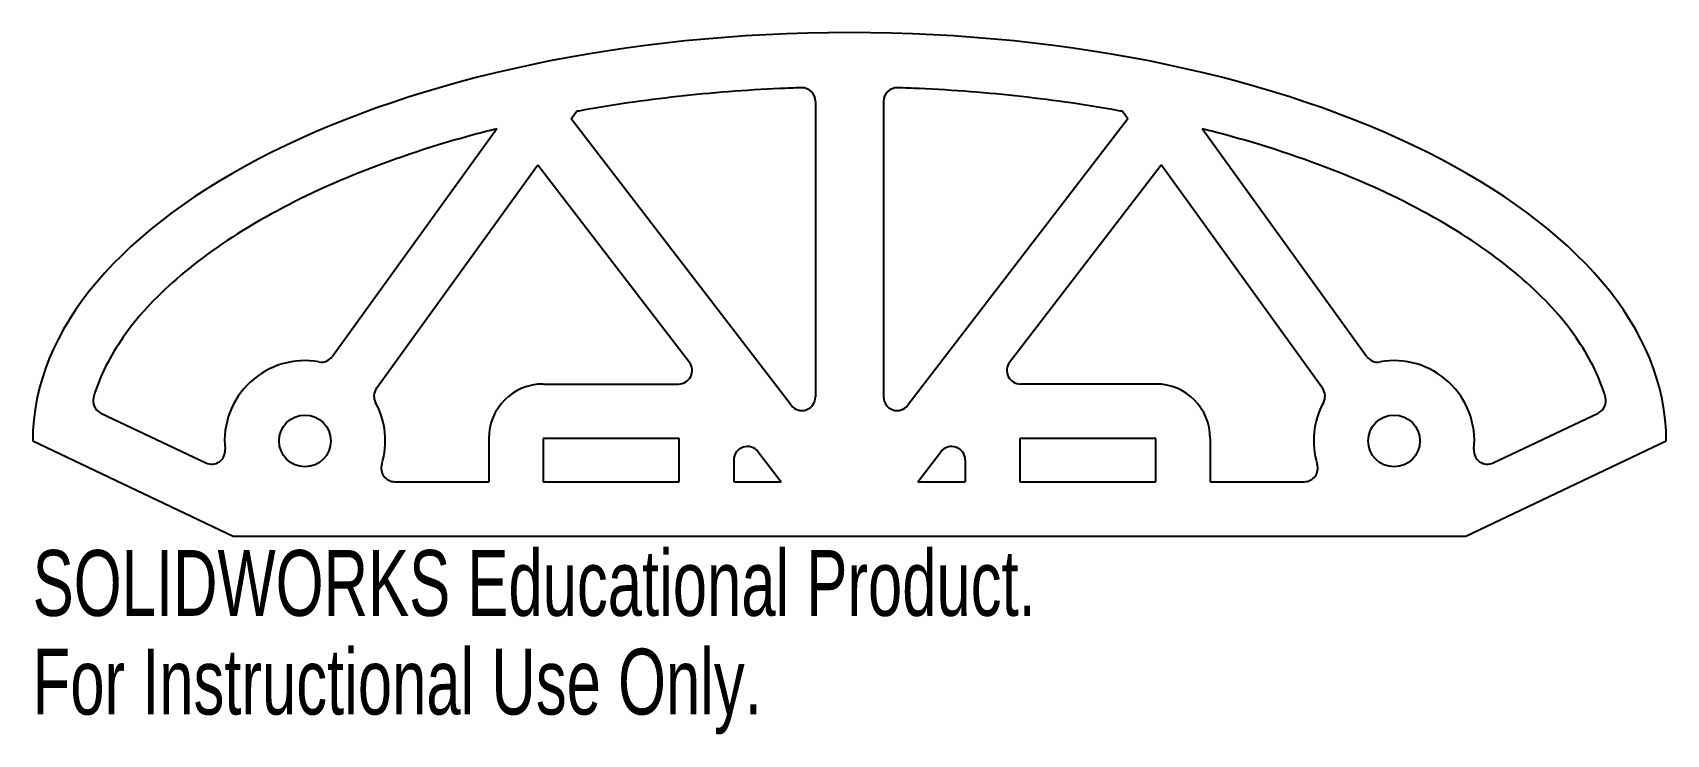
# Model space of a CAD drawing. Header units: millimetres. Extents: x -20 to 100, y 1 to 52.
import ezdxf

# ---------------------------------------------------------------- set-up
doc = ezdxf.new("R2010")
doc.units = ezdxf.units.MM
doc.styles.add('SLDTEXTSTYLE0', font='TXT', dxfattribs={"width": 0.7})

msp = doc.modelspace()

# ---------------------------------------------------------------- linework, layer by layer
at = {"color": 7, "linetype": 'Continuous', "lineweight": 25}
for p, q in [((37.5, 47.15), (37.5, 25.43)), ((42.5, 47.15), (42.5, 25.43)), ((19.55, 45.87), (19.94, 46.41)), ((35.71, 24.82), (19.55, 45.87)), ((60.45, 45.87), (44.29, 24.82)), ((60.45, 45.87), (60.06, 46.41)), ((14.1, 45.14), (2.02, 28.41)), ((77.98, 28.41), (65.9, 45.14)), ((5.26, 26.07), (17.11, 42.48)), ((17.11, 42.48), (28.24, 27.98)), ((51.76, 27.98), (62.89, 42.48)), ((74.74, 26.07), (62.89, 42.48)), ((17.5, 26.38), (27.44, 26.38)), ((62.5, 26.38), (52.56, 26.38)), ((-14.99, 24.25), (-7.29, 20.59)), ((87.29, 20.59), (94.99, 24.25)), ((-20, 22.2), (-5.27, 15.2)), ((13.5, 22.38), (13.5, 19.2)), ((17.5, 22.38), (17.5, 19.2)), ((27.5, 22.38), (17.5, 22.38)), ((27.5, 19.2), (27.5, 22.38)), ((52.5, 22.38), (52.5, 19.2)), ((62.5, 22.38), (52.5, 22.38)), ((62.5, 19.2), (62.5, 22.38)), ((66.5, 22.38), (66.5, 19.2)), ((85.27, 15.2), (100, 22.2)), ((31.5, 20.79), (31.5, 19.2)), ((33.29, 21.4), (34.98, 19.2)), ((45.02, 19.2), (46.71, 21.4)), ((48.5, 20.79), (48.5, 19.2)), ((6.6, 19.2), (13.5, 19.2)), ((17.5, 19.2), (27.5, 19.2)), ((31.5, 19.2), (34.98, 19.2)), ((45.02, 19.2), (48.5, 19.2)), ((52.5, 19.2), (62.5, 19.2)), ((66.5, 19.2), (73.4, 19.2)), ((-5.27, 15.2), (85.27, 15.2))]:
    msp.add_line(p, q, dxfattribs=at)
for centre in [(0, 22.2), (80, 22.2)]:
    msp.add_circle(centre, 1.9, dxfattribs=at)
for centre, radius, start, end in [((36.5, 47.15), 1, 0, 91.7502), ((43.5, 47.15), 1, 88.2498, 180), ((0, 22.2), 5.9, 79.9455, 185.8664), ((1.2, 28.99), 1, 259.9455, 324.174), ((27.44, 27.38), 1, 270, 37.5048), ((52.56, 27.38), 1, 142.4952, 270), ((78.8, 28.99), 1, 215.826, 280.0545), ((80, 22.2), 5.9, 354.1336, 100.0545), ((-14.56, 25.15), 1, 163.5928, 244.5881), ((6.07, 25.48), 1, 144.174, 208.4025), ((17.5, 22.38), 4, 90, 180), ((36.5, 25.43), 1, 217.5048, 0), ((43.5, 25.43), 1, 180, 322.4952), ((62.5, 22.38), 4, 0, 90), ((73.93, 25.48), 1, 331.5975, 35.826), ((94.56, 25.15), 1, 295.4119, 16.4072), ((0, 22.2), 5.9, 343.1507, 28.4025), ((80, 22.2), 5.9, 151.5975, 196.8493), ((32.5, 20.79), 1, 37.5048, 180), ((47.5, 20.79), 1, 0, 142.4952), ((-6.86, 21.49), 1, 244.5881, 5.8664), ((6.6, 20.2), 1, 163.1507, 270), ((73.4, 20.2), 1, 270, 16.8493), ((86.86, 21.49), 1, 174.1336, 295.4119)]:
    msp.add_arc(centre, radius, start, end, dxfattribs=at)
msp.add_ellipse((40, 22.2), major_axis=(-60, 0), ratio=0.5, start_param=3.141593, end_param=6.283185, dxfattribs=at)
for points, knots in [([(36.47, 48.15), (35.94, 48.13), (32.88, 48.02), (27.34, 47.58), (22.43, 46.87), (20, 46.42), (19.94, 46.41)], [4.7733013, 4.7733013, 4.7733013, 4.7733013, 4.8008147, 4.9318252, 5.0628357, 5.0660919, 5.0660919, 5.0660919, 5.0660919]), ([(60.06, 46.41), (60, 46.42), (57.57, 46.87), (52.66, 47.58), (47.12, 48.02), (44.06, 48.13), (43.53, 48.15)], [4.358686, 4.358686, 4.358686, 4.358686, 4.3619423, 4.4929528, 4.6239632, 4.6514767, 4.6514767, 4.6514767, 4.6514767]), ([(14.1, 45.14), (14.03, 45.12), (12.59, 44.76), (8.14, 43.52), (1.34, 40.99), (-5.61, 37.24), (-10.01, 33.76), (-12.62, 30.9), (-14.11, 28.76), (-14.99, 27), (-15.38, 25.9), (-15.51, 25.5), (-15.52, 25.44)], [5.1768565, 5.1768565, 5.1768565, 5.1768565, 5.1808307, 5.2606452, 5.4433972, 5.6261493, 5.8089013, 5.9002774, 5.9916534, 6.0830294, 6.1287174, 6.1372282, 6.1372282, 6.1372282, 6.1372282]), ([(95.52, 25.44), (95.51, 25.5), (95.38, 25.9), (94.99, 27), (94.11, 28.76), (92.62, 30.9), (90.01, 33.76), (85.61, 37.24), (78.66, 40.99), (71.86, 43.52), (67.41, 44.76), (65.97, 45.12), (65.9, 45.14)], [3.2875497, 3.2875497, 3.2875497, 3.2875497, 3.2960605, 3.3417486, 3.4331246, 3.5245006, 3.6158766, 3.7986287, 3.9813808, 4.1641328, 4.2439473, 4.2479214, 4.2479214, 4.2479214, 4.2479214])]:
    msp.add_open_spline(points, degree=3, knots=knots, dxfattribs=at)

# ---------------------------------------------------------------- texts
at = {"color": 7, "linetype": 'Continuous', "char_height": 4.8336, "attachment_point": 1, "style": 'SLDTEXTSTYLE0'}
for s, insert in [('SOLIDWORKS Educational Product.', (-20, 14.18)), ('For Instructional Use Only.', (-20, 6.93))]:
    msp.add_mtext(s, dxfattribs=dict(at, insert=insert))

doc.saveas('drawing.dxf')
